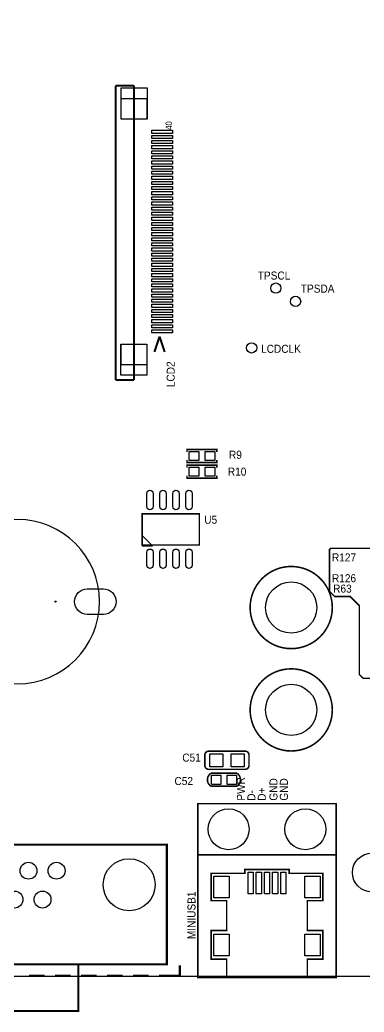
# Model space of a CAD drawing. Extents: x -40 to 180, y -13 to 152.
# Drawn here: x 79.5 to 113.1, y -3.5 to 93.4 of the extents above; entities that cross this region are included whole.
import ezdxf

# ---------------------------------------------------------------- set-up
doc = ezdxf.new("R2010")
doc.units = 0
for name, color, linetype in [('BG_OUTLINE', 3, 'CONTINUOUS'), ('BG_SILKSCREEN_TOP', 1, 'CONTINUOUS'), ('PG_SILKSCREEN_TOP', 11, 'CONTINUOUS'), ('PIN_TOP', 12, 'CONTINUOUS'), ('RD_SILKSCREEN_TOP', 13, 'CONTINUOUS')]:
    doc.layers.add(name, color=color, linetype=linetype)

msp = doc.modelspace()

# ---------------------------------------------------------------- linework, layer by layer
at = {"layer": 'BG_OUTLINE'}
msp.add_lwpolyline([(4, 0), (175.9999, 0, 0.414214), (179.9999, 4), (179.9999, 126, 0.414214), (175.9999, 130), (4, 130, 0.414214), (0, 126), (0, 4, 0.414215)], format="xyb", close=True, dxfattribs=at)
at = {"layer": 'BG_SILKSCREEN_TOP', "const_width": 0.1524}
msp.add_lwpolyline([(110.109, 41.783), (125.222, 41.783), (125.73, 41.275), (125.73, 32.893), (125.349, 32.512), (121.031, 32.512), (120.904, 32.385), (120.904, 29.464), (120.523, 29.083), (113.03, 29.083), (112.649, 29.464), (112.649, 36.195), (111.76, 37.084), (110.236, 37.084), (109.728, 37.592), (109.728, 41.656), (109.855, 41.783)], close=True, dxfattribs=at)
at = {"layer": 'PG_SILKSCREEN_TOP'}
for points, const_width in [([(90.6409, 86.977), (88.866, 86.977)], 0.2032), ([(88.866, 58.227), (88.866, 86.977)], 0.2032), ([(90.6409, 58.227), (90.6409, 86.977)], 0.2032), ([(92.6409, 60.977), (93.141, 62.4769)], 0.1999), ([(93.6409, 60.977), (93.141, 62.4769)], 0.1999), ([(90.6409, 58.227), (88.866, 58.227)], 0.2032), ([(98.7425, 51.181), (98.7425, 51.435), (95.8215, 51.435), (95.8215, 51.181)], 0.1524), ([(98.7425, 50.419), (98.7425, 50.165), (95.8215, 50.165), (95.8215, 50.419)], 0.1524), ([(98.7425, 49.657), (98.7425, 49.911), (95.8215, 49.911), (95.8215, 49.657)], 0.1524), ([(98.7425, 48.895), (98.7425, 48.641), (95.8215, 48.641), (95.8215, 48.895)], 0.1524), ([(101.4984, 21.971), (97.9424, 21.971)], 0.1524), ([(97.9424, 20.193), (101.4984, 20.193)], 0.1524), ([(96.8845, 11.8445), (110.3845, 11.8445)], 0.1524), ([(69.9795, 1.1455), (69.9795, -3.4265), (85.2195, -3.4265), (85.2195, 1.1455)], 0.2032), ([(94.6175, 0.0279), (95.1255, 0.0279), (95.1255, 1.0439)], 0.2032), ([(80.3935, 0.0279), (81.9175, 0.0279)], 0.2032), ([(82.9335, 0.0279), (84.4575, 0.0279)], 0.2032), ([(85.4735, 0.0279), (86.9975, 0.0279)], 0.2032), ([(88.0135, 0.0279), (89.5375, 0.0279)], 0.2032), ([(90.5535, 0.0279), (92.0775, 0.0279)], 0.2032), ([(93.0935, 0.0279), (94.6175, 0.0279)], 0.2032)]:
    msp.add_lwpolyline(points, dxfattribs=dict(at, const_width=const_width))
for points in [[(91.8911, 83.727), (89.3909, 83.727), (89.3909, 85.727), (91.8911, 85.727)], [(91.8911, 59.7271), (89.391, 59.7271), (89.391, 61.7271), (91.8911, 61.7271)], [(91.44, 42.037), (92.456, 42.037), (91.44, 43.053)]]:
    msp.add_lwpolyline(points, close=True, dxfattribs=at)
msp.add_lwpolyline([(87.2802, 36.576, 1), (71.2158, 36.576, 1)], format="xyb", close=True, dxfattribs=at)
for points, const_width in [([(91.44, 42.1132), (97.028, 42.1132), (97.028, 45.1612), (91.44, 45.1612)], 0.1524), ([(96.8845, -0.1554), (110.3845, -0.1554), (110.3845, 16.8445), (96.8845, 16.8445)], 0.1524), ([(61.3435, 11.8135), (61.3435, 1.1455), (93.8555, 1.1455), (93.8555, 12.8295), (61.3435, 12.8295)], 0.2032), ([(98.1735, 10.0355), (101.4755, 10.0355), (101.4755, 10.4165), (105.7935, 10.4165), (105.7935, 10.0355), (109.0955, 10.0355), (109.0955, 7.3685), (107.5715, 7.3685), (107.5715, 4.4475), (109.0955, 4.4475), (109.0955, 1.6535), (107.5715, 1.6535), (107.5715, -0.1245), (99.6975, -0.1245), (99.6975, 1.6535), (98.1735, 1.6535), (98.1735, 4.4475), (99.6975, 4.4475), (99.6975, 7.3685), (98.1735, 7.3685)], 0.1524)]:
    msp.add_lwpolyline(points, close=True, dxfattribs=dict(at, const_width=const_width))
at = {"layer": 'PG_SILKSCREEN_TOP', "const_width": 0.1524}
for points in [[(110.0132, 35.9999, 1), (101.98678, 35.9999, 1)], [(110.0132, 25.9999, 1), (101.98678, 25.99989, 1)], [(98.171, 19.812), (100.711, 19.812, -0.520877), (100.711, 18.542), (98.171, 18.542, -0.559817)]]:
    msp.add_lwpolyline(points, format="xyb", close=True, dxfattribs=at)
for points in [[(97.9424, 20.193, -0.414214), (97.5614, 20.574), (97.5614, 21.59, -0.414214), (97.9424, 21.971)], [(101.4984, 21.971, -0.414214), (101.8794, 21.59), (101.8794, 20.574, -0.414214), (101.4984, 20.193)]]:
    msp.add_lwpolyline(points, format="xyb", dxfattribs=at)
at = {"layer": 'PIN_TOP'}
for points in [[(91.9175, 83.7133), (89.3775, 83.7133), (89.3775, 86.7613), (91.9175, 86.7613)], [(94.4093, 82.3293), (92.3773, 82.3293), (92.3773, 82.6341), (94.4093, 82.6341)], [(94.4093, 81.8291), (92.3773, 81.8291), (92.3773, 82.1339), (94.4093, 82.1339)], [(94.4093, 81.329), (92.3773, 81.329), (92.3773, 81.6338), (94.4093, 81.6338)], [(94.4093, 80.8289), (92.3773, 80.8289), (92.3773, 81.1337), (94.4093, 81.1337)], [(94.4093, 80.3288), (92.3773, 80.3288), (92.3773, 80.6336), (94.4093, 80.6336)], [(94.4093, 79.8286), (92.3773, 79.8286), (92.3773, 80.1334), (94.4093, 80.1334)], [(94.4093, 79.3285), (92.3773, 79.3285), (92.3773, 79.6333), (94.4093, 79.6333)], [(94.4093, 78.8284), (92.3773, 78.8284), (92.3773, 79.1332), (94.4093, 79.1332)], [(94.4093, 78.3283), (92.3773, 78.3283), (92.3773, 78.6331), (94.4093, 78.6331)], [(94.4093, 77.8281), (92.3773, 77.8281), (92.3773, 78.1329), (94.4093, 78.1329)], [(94.4093, 77.328), (92.3773, 77.328), (92.3773, 77.6328), (94.4093, 77.6328)], [(94.4093, 76.8279), (92.3773, 76.8279), (92.3773, 77.1327), (94.4093, 77.1327)], [(94.4093, 76.3278), (92.3773, 76.3278), (92.3773, 76.6326), (94.4093, 76.6326)], [(94.4093, 75.8276), (92.3773, 75.8276), (92.3773, 76.1324), (94.4093, 76.1324)], [(94.4093, 75.3275), (92.3773, 75.3275), (92.3773, 75.6323), (94.4093, 75.6323)], [(94.4093, 74.8274), (92.3773, 74.8274), (92.3773, 75.1322), (94.4093, 75.1322)], [(94.4093, 74.3273), (92.3773, 74.3273), (92.3773, 74.6321), (94.4093, 74.6321)], [(94.4093, 73.8271), (92.3773, 73.8271), (92.3773, 74.1319), (94.4093, 74.1319)], [(94.4093, 73.327), (92.3773, 73.327), (92.3773, 73.6318), (94.4093, 73.6318)], [(94.4093, 72.8269), (92.3773, 72.8269), (92.3773, 73.1317), (94.4093, 73.1317)], [(94.4093, 72.3268), (92.3773, 72.3268), (92.3773, 72.6316), (94.4093, 72.6316)], [(94.4093, 71.8266), (92.3773, 71.8266), (92.3773, 72.1314), (94.4093, 72.1314)], [(94.4093, 71.3265), (92.3773, 71.3265), (92.3773, 71.6313), (94.4093, 71.6313)], [(94.4093, 70.8264), (92.3773, 70.8264), (92.3773, 71.1312), (94.4093, 71.1312)], [(94.4093, 70.3262), (92.3773, 70.3262), (92.3773, 70.631), (94.4093, 70.631)], [(94.4093, 69.8261), (92.3773, 69.8261), (92.3773, 70.1309), (94.4093, 70.1309)], [(94.4093, 69.326), (92.3773, 69.326), (92.3773, 69.6308), (94.4093, 69.6308)], [(94.4093, 68.8259), (92.3773, 68.8259), (92.3773, 69.1307), (94.4093, 69.1307)], [(94.4093, 68.3257), (92.3773, 68.3257), (92.3773, 68.6305), (94.4093, 68.6305)], [(94.4093, 67.8256), (92.3773, 67.8256), (92.3773, 68.1304), (94.4093, 68.1304)], [(94.4093, 67.3255), (92.3773, 67.3255), (92.3773, 67.6303), (94.4093, 67.6303)], [(94.4093, 66.8254), (92.3773, 66.8254), (92.3773, 67.1302), (94.4093, 67.1302)], [(94.4093, 66.3252), (92.3773, 66.3252), (92.3773, 66.63), (94.4093, 66.63)], [(94.4093, 65.8251), (92.3773, 65.8251), (92.3773, 66.1299), (94.4093, 66.1299)], [(94.4093, 65.325), (92.3773, 65.325), (92.3773, 65.6298), (94.4093, 65.6298)], [(94.4093, 64.8249), (92.3773, 64.8249), (92.3773, 65.1297), (94.4093, 65.1297)], [(94.4093, 64.3247), (92.3773, 64.3247), (92.3773, 64.6295), (94.4093, 64.6295)], [(94.4093, 63.8246), (92.3773, 63.8246), (92.3773, 64.1294), (94.4093, 64.1294)], [(94.4093, 63.3245), (92.3773, 63.3245), (92.3773, 63.6293), (94.4093, 63.6293)], [(94.4093, 62.8244), (92.3773, 62.8244), (92.3773, 63.1292), (94.4093, 63.1292)], [(91.9048, 58.6918), (89.3648, 58.6918), (89.3648, 61.7398), (91.9048, 61.7398)], [(96.9645, 51.2445), (96.9645, 50.3555), (96.0247, 50.3555), (96.0247, 51.2445)], [(98.5393, 51.2445), (98.5393, 50.3555), (97.5995, 50.3555), (97.5995, 51.2445)], [(96.9645, 49.7205), (96.9645, 48.8315), (96.0247, 48.8315), (96.0247, 49.7205)], [(98.5393, 49.7205), (98.5393, 48.8315), (97.5995, 48.8315), (97.5995, 49.7205)], [(98.044, 20.447), (98.044, 21.717), (99.314, 21.717), (99.314, 20.447)], [(100.1268, 20.447), (100.1268, 21.717), (101.3968, 21.717), (101.3968, 20.447)], [(98.2218, 18.7198), (98.2218, 19.6342), (99.1362, 19.6342), (99.1362, 18.7198)], [(99.7458, 18.7198), (99.7458, 19.6342), (100.6602, 19.6342), (100.6602, 18.7198)], [(98.4351, 7.6403), (98.4351, 9.7485), (99.9337, 9.7485), (99.9337, 7.6403)], [(101.7806, 8.0403), (101.7806, 10.1485), (102.2886, 10.1485), (102.2886, 8.0403)], [(102.5804, 8.0403), (102.5804, 10.1485), (103.0884, 10.1485), (103.0884, 8.0403)], [(103.3805, 8.0403), (103.3805, 10.1485), (103.8885, 10.1485), (103.8885, 8.0403)], [(104.1806, 8.0403), (104.1806, 10.1485), (104.6886, 10.1485), (104.6886, 8.0403)], [(104.9804, 8.0403), (104.9804, 10.1485), (105.4884, 10.1485), (105.4884, 8.0403)], [(107.3353, 7.6403), (107.3353, 9.7485), (108.8339, 9.7485), (108.8339, 7.6403)], [(98.4351, 1.9903), (98.4351, 4.0985), (99.9337, 4.0985), (99.9337, 1.9903)], [(107.3353, 1.9903), (107.3353, 4.0985), (108.8339, 4.0985), (108.8339, 1.9903)]]:
    msp.add_lwpolyline(points, close=True, dxfattribs=at)
for points in [[(92.5068, 47.1551), (92.5068, 45.8597, -1), (91.8972, 45.8597), (91.8972, 47.1551, -1)], [(93.7768, 47.1551), (93.7768, 45.8597, -1), (93.1672, 45.8597), (93.1672, 47.1551, -1)], [(95.0468, 47.1551), (95.0468, 45.8597, -1), (94.4372, 45.8597), (94.4372, 47.1551, -1)], [(96.3168, 47.1551), (96.3168, 45.8597, -1), (95.7072, 45.8597), (95.7072, 47.1551, -1)], [(92.5068, 41.4147), (92.5068, 40.1193, -1), (91.8972, 40.1193), (91.8972, 41.4147, -1)], [(93.7768, 41.4147), (93.7768, 40.1193, -1), (93.1672, 40.1193), (93.1672, 41.4147, -1)], [(95.0468, 41.4147), (95.0468, 40.1193, -1), (94.4372, 40.1193), (94.4372, 41.4147, -1)], [(96.3168, 41.4147), (96.3168, 40.1193, -1), (95.7072, 40.1193), (95.7072, 41.4147, -1)], [(86.0806, 37.8206), (87.6554, 37.8206, -1), (87.6554, 35.3314), (86.0806, 35.3314, -1)]]:
    msp.add_lwpolyline(points, format="xyb", close=True, dxfattribs=at)
for centre, radius in [((104.4956, 67.2084), 0.5), ((106.426, 65.913), 0.5), ((102.1334, 61.3664), 0.5), ((106, 35.9999), 2.5), ((82.9818, 36.576), 0.0635), ((106, 25.9999), 2.5), ((99.8845, 14.3445), 2), ((107.3845, 14.3445), 2), ((113.8859, 10.1117), 1.905), ((80.3427, 10.2895), 0.8255), ((83.0859, 10.2895), 0.8255), ((90.1725, 8.9179), 2.54), ((78.9711, 7.4701), 0.8255), ((81.7143, 7.4701), 0.8255)]:
    msp.add_circle(centre, radius, dxfattribs=at)

# ---------------------------------------------------------------- texts
at = {"layer": 'PG_SILKSCREEN_TOP'}
for s, height, width, p in [('40', 0.635, 0.88, (94.361, 82.677)), ('PWR', 0.7874, 0.935484, (101.484, 17.1348)), ('GND', 0.7874, 0.935484, (104.659, 17.1348)), ('GND', 0.7874, 0.935484, (105.675, 17.1348)), ('D-', 0.7874, 0.935484, (102.5, 17.1221)), ('D+', 0.7874, 0.935484, (103.516, 17.1221))]:
    msp.add_text(s, height=height, rotation=90, dxfattribs=dict(at, width=width)).set_placement(p)
at = {"layer": 'RD_SILKSCREEN_TOP', "width": 0.935484}
for s, p in [('TPSCL', (102.7354, 68.0407)), ('TPSDA', (106.9391, 66.7631)), ('LCDCLK', (103.058, 60.8855)), ('R9', (99.9236, 50.5375)), ('R10', (99.8093, 48.8865)), ('U5', (97.5106, 44.1875)), ('R127', (109.982, 40.5045)), ('R126', (109.982, 38.4725)), ('R63', (110.0963, 37.4565)), ('C51', (95.3643, 20.9465)), ('C52', (94.6023, 18.6605))]:
    msp.add_text(s, height=0.7874, dxfattribs=at).set_placement(p)
for s, p in [('LCD2', (94.6235, 57.531)), ('MINIUSB1', (96.6555, 3.6068))]:
    msp.add_text(s, height=0.7874, rotation=90, dxfattribs=at).set_placement(p)

doc.saveas('drawing.dxf')
